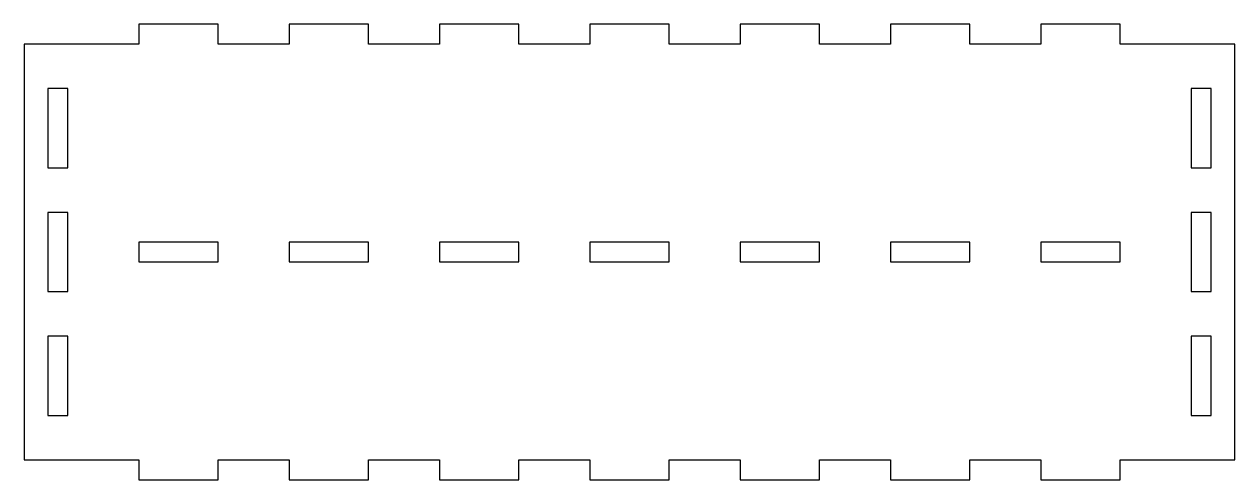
# Model space of a CAD drawing. Header units: millimetres. Extents: x -76 to 76, y -29 to 29.
import ezdxf

# ---------------------------------------------------------------- set-up
doc = ezdxf.new("R2010")
doc.units = ezdxf.units.MM

msp = doc.modelspace()

# ---------------------------------------------------------------- linework, layer by layer
at = {"color": 7, "linetype": 'Continuous', "lineweight": 25}
for p, q in [((-62, 28.75), (-62, 26.25)), ((-52, 28.75), (-62, 28.75)), ((-52, 26.25), (-52, 28.75)), ((-43, 28.75), (-43, 26.25)), ((-33, 28.75), (-43, 28.75)), ((-33, 26.25), (-33, 28.75)), ((-24, 28.75), (-24, 26.25)), ((-14, 28.75), (-24, 28.75)), ((-14, 26.25), (-14, 28.75)), ((-5, 28.75), (-5, 26.25)), ((5, 28.75), (-5, 28.75)), ((5, 26.25), (5, 28.75)), ((14, 28.75), (14, 26.25)), ((24, 28.75), (14, 28.75)), ((24, 26.25), (24, 28.75)), ((33, 28.75), (33, 26.25)), ((43, 28.75), (33, 28.75)), ((43, 26.25), (43, 28.75)), ((52, 28.75), (52, 26.25)), ((62, 28.75), (52, 28.75)), ((62, 26.25), (62, 28.75)), ((-76.5, 26.25), (-76.5, -26.25)), ((-62, 26.25), (-76.5, 26.25)), ((-43, 26.25), (-52, 26.25)), ((-24, 26.25), (-33, 26.25)), ((-5, 26.25), (-14, 26.25)), ((14, 26.25), (5, 26.25)), ((33, 26.25), (24, 26.25)), ((52, 26.25), (43, 26.25)), ((76.5, 26.25), (62, 26.25)), ((76.5, -26.25), (76.5, 26.25)), ((-71, 20.625), (-73.5, 20.625)), ((-73.5, 20.625), (-73.5, 10.625)), ((-71, 10.625), (-71, 20.625)), ((71, 20.625), (71, 10.625)), ((73.5, 20.625), (71, 20.625)), ((73.5, 10.625), (73.5, 20.625)), ((-73.5, 10.625), (-71, 10.625)), ((71, 10.625), (73.5, 10.625)), ((-71, 5), (-73.5, 5)), ((-73.5, 5), (-73.5, -5)), ((-71, -5), (-71, 5)), ((73.5, 5), (71, 5)), ((71, 5), (71, -5)), ((73.5, -5), (73.5, 5)), ((-62, 1.25), (-62, -1.25)), ((-52, 1.25), (-62, 1.25)), ((-52, -1.25), (-52, 1.25)), ((-33, 1.25), (-43, 1.25)), ((-43, 1.25), (-43, -1.25)), ((-33, -1.25), (-33, 1.25)), ((-14, 1.25), (-24, 1.25)), ((-24, 1.25), (-24, -1.25)), ((-14, -1.25), (-14, 1.25)), ((5, 1.25), (-5, 1.25)), ((-5, 1.25), (-5, -1.25)), ((5, -1.25), (5, 1.25)), ((24, 1.25), (14, 1.25)), ((14, 1.25), (14, -1.25)), ((24, -1.25), (24, 1.25)), ((43, 1.25), (33, 1.25)), ((33, 1.25), (33, -1.25)), ((43, -1.25), (43, 1.25)), ((62, 1.25), (52, 1.25)), ((52, 1.25), (52, -1.25)), ((62, -1.25), (62, 1.25)), ((-62, -1.25), (-52, -1.25)), ((-43, -1.25), (-33, -1.25)), ((-24, -1.25), (-14, -1.25)), ((-5, -1.25), (5, -1.25)), ((14, -1.25), (24, -1.25)), ((33, -1.25), (43, -1.25)), ((52, -1.25), (62, -1.25)), ((-73.5, -5), (-71, -5)), ((71, -5), (73.5, -5)), ((-71, -10.625), (-73.5, -10.625)), ((-73.5, -10.625), (-73.5, -20.625)), ((-71, -20.625), (-71, -10.625)), ((73.5, -10.625), (71, -10.625)), ((71, -10.625), (71, -20.625)), ((73.5, -20.625), (73.5, -10.625)), ((-73.5, -20.625), (-71, -20.625)), ((71, -20.625), (73.5, -20.625)), ((-76.5, -26.25), (-62, -26.25)), ((-62, -26.25), (-62, -28.75)), ((-52, -26.25), (-43, -26.25)), ((-52, -28.75), (-52, -26.25)), ((-43, -26.25), (-43, -28.75)), ((-33, -26.25), (-24, -26.25)), ((-33, -28.75), (-33, -26.25)), ((-24, -26.25), (-24, -28.75)), ((-14, -26.25), (-5, -26.25)), ((-14, -28.75), (-14, -26.25)), ((-5, -26.25), (-5, -28.75)), ((5, -26.25), (14, -26.25)), ((5, -28.75), (5, -26.25)), ((14, -26.25), (14, -28.75)), ((24, -26.25), (33, -26.25)), ((24, -28.75), (24, -26.25)), ((33, -26.25), (33, -28.75)), ((43, -26.25), (52, -26.25)), ((43, -28.75), (43, -26.25)), ((52, -26.25), (52, -28.75)), ((62, -26.25), (76.5, -26.25)), ((62, -28.75), (62, -26.25)), ((-62, -28.75), (-52, -28.75)), ((-43, -28.75), (-33, -28.75)), ((-24, -28.75), (-14, -28.75)), ((-5, -28.75), (5, -28.75)), ((14, -28.75), (24, -28.75)), ((33, -28.75), (43, -28.75)), ((52, -28.75), (62, -28.75))]:
    msp.add_line(p, q, dxfattribs=at)

doc.saveas('drawing.dxf')
